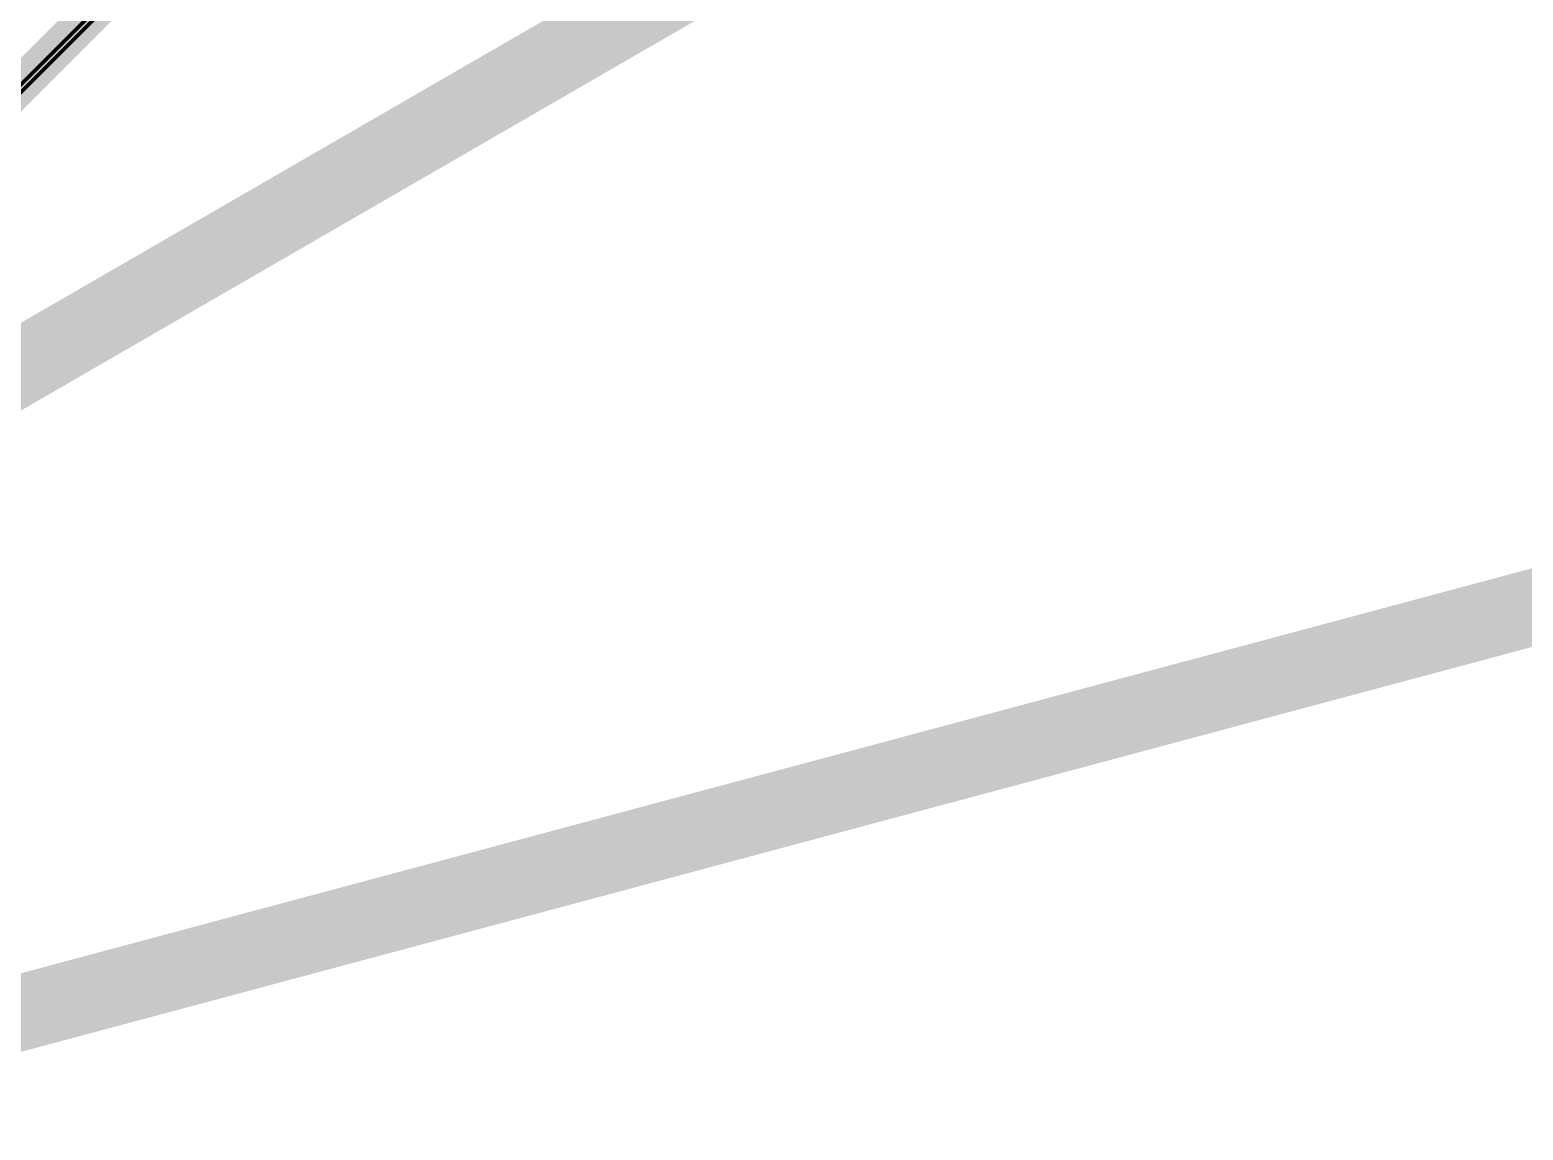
# Model space of a CAD drawing. Header units: inches. Extents: x -7 to 348, y -14 to 159.
# Drawn here: x 42.863 to 47.855, y 20.956 to 24.634 of the extents above; entities that cross this region are included whole.
import ezdxf

# ---------------------------------------------------------------- set-up
doc = ezdxf.new("R2010")
doc.units = ezdxf.units.IN
for name, color, linetype in [('Dimension', 6, 'Continuous'), ('Fabrication', 76, 'Continuous'), ('Mechanical 4', 56, 'Continuous'), ('Top Layer', 1, 'Continuous'), ('Top Overlay', 2, 'Continuous')]:
    doc.layers.add(name, color=color, linetype=linetype)

msp = doc.modelspace()

# ---------------------------------------------------------------- linework, layer by layer
at = {"layer": 'Dimension', "const_width": 0.254}
for points in [[(58.31, 19.467, 1), (13.31, 19.467, 1)], [(54.5603, 19.4669, 1), (17.0603, 19.4669, 1)]]:
    msp.add_lwpolyline(points, format="xyb", close=True, dxfattribs=at)
for points in [[(11.511, 5.4), (60.3056, 33.6093)], [(11.0305, 12.8273), (59.3268, 25.7683)]]:
    msp.add_lwpolyline(points, dxfattribs=at)
at = {"layer": 'Fabrication', "const_width": 0.0127}
for points in [[(53.1935, 31.3327, -1.1671), (15.6751, 13.587)], [(53.1935, 31.3327, -1.1671), (15.6751, 13.587)], [(53.1935, 31.3327, -1.1671), (15.6751, 13.587)], [(53.1935, 31.3327, -1.1671), (15.6751, 13.587)], [(54.5111, 31.1383, -1.205705), (14.1774, 15.55)], [(54.5111, 31.1383, -1.205705), (14.1774, 15.55)], [(46.0676, 30.4948, -1.250986), (21.846, 14.0738)], [(46.0676, 30.4948, -1.250986), (21.846, 14.0738)], [(46.0676, 30.4948, -1.250986), (21.846, 14.0738)], [(46.0676, 30.4948, -1.250986), (21.846, 14.0738)], [(44.8304, 30.2569, -1.342703), (22.3943, 15.55)]]:
    msp.add_lwpolyline(points, format="xyb", dxfattribs=at)
at = {"layer": 'Fabrication'}
for points, const_width in [([(39.311, 20.9286), (43.9427, 25.5604)], 0.127), ([(39.311, 20.9286), (43.9427, 25.5604)], 0.127), ([(36.8717, 18.4893), (43.9427, 25.5604)], 0.0127), ([(36.8717, 18.4893), (43.9427, 25.5604)], 0.0127), ([(36.8855, 18.4778), (43.9565, 25.5489)], 0.0127), ([(36.8855, 18.4778), (43.9565, 25.5489)], 0.0127)]:
    msp.add_lwpolyline(points, dxfattribs=dict(at, const_width=const_width))
at = {"layer": 'Mechanical 4', "const_width": 0.0127}
for points in [[(50.811, 19.55, 1), (20.811, 19.55, 1)], [(50.811, 19.55, 1), (20.811, 19.55, 1)], [(50.811, 19.55, 1), (20.811, 19.55, 1)], [(50.811, 19.55, 1), (20.811, 19.55, 1)], [(50.8248, 19.5385, 1), (20.8248, 19.5385, 1)], [(50.8248, 19.5385, 1), (20.8248, 19.5385, 1)], [(50.8248, 19.5385, 1), (20.8248, 19.5385, 1)], [(50.8248, 19.5385, 1), (20.8248, 19.5385, 1)]]:
    msp.add_lwpolyline(points, format="xyb", close=True, dxfattribs=at)
at = {"layer": 'Top Layer', "const_width": 2.032}
msp.add_lwpolyline([(23.9597, 38.6755, -0.53877), (58.0622, 22.8854)], format="xyb", dxfattribs=at)
at = {"layer": 'Top Overlay', "const_width": 0.254}
msp.add_lwpolyline([(50.8104, 19.4669, 1), (20.8103, 19.4669, 1)], format="xyb", close=True, dxfattribs=at)

doc.saveas('drawing.dxf')
